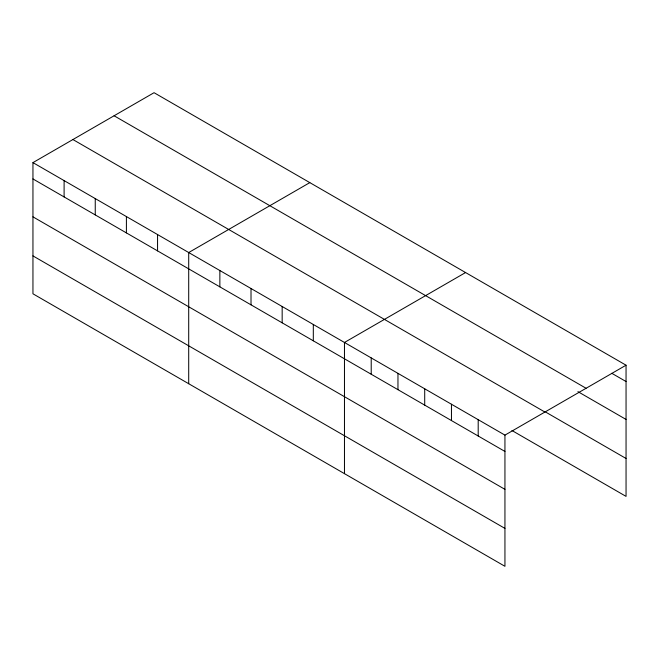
<?xml version="1.0" encoding="UTF-8"?>
<svg xmlns="http://www.w3.org/2000/svg" width="659" height="659" viewBox="0 0 659 659"><rect width="100%" height="100%" fill="white"/><g stroke="black" fill="none" stroke-linecap="round" stroke-linejoin="round"><path stroke-width="0.99" d="M32.95 162.616L504.942 435.121L504.942 566.303L32.95 293.799L32.95 162.616L154.058 92.697L626.05 365.201L626.05 496.384L511.936 430.5M309.812 182.625L188.705 252.545L188.705 383.727M465.575 272.546L344.468 342.466L344.468 473.648M504.942 435.121L626.05 365.201M611.783 373.299L626.05 381.528M114.089 115.77L586.082 388.275M577.91 391.635L626.05 419.429M545.809 412.155L626.05 458.483M72.918 139.543L544.911 412.048M32.95 178.943L504.942 451.448M32.95 216.844L504.942 489.349M32.95 255.898L504.942 528.403M478.195 419.676L478.195 436.011M451.456 404.239L451.456 420.566M424.709 388.794L424.709 405.12M397.962 373.356L397.962 389.683M371.215 357.911L371.215 374.238M313.313 324.483L313.313 340.81M282.167 306.501L282.167 322.828M251.013 288.51L251.013 304.845M219.859 270.528L219.859 286.854M157.559 234.555L157.559 250.89M126.404 216.572L126.404 232.899M95.25 198.59L95.25 214.916M64.104 180.599L64.104 196.934"/></g></svg>
